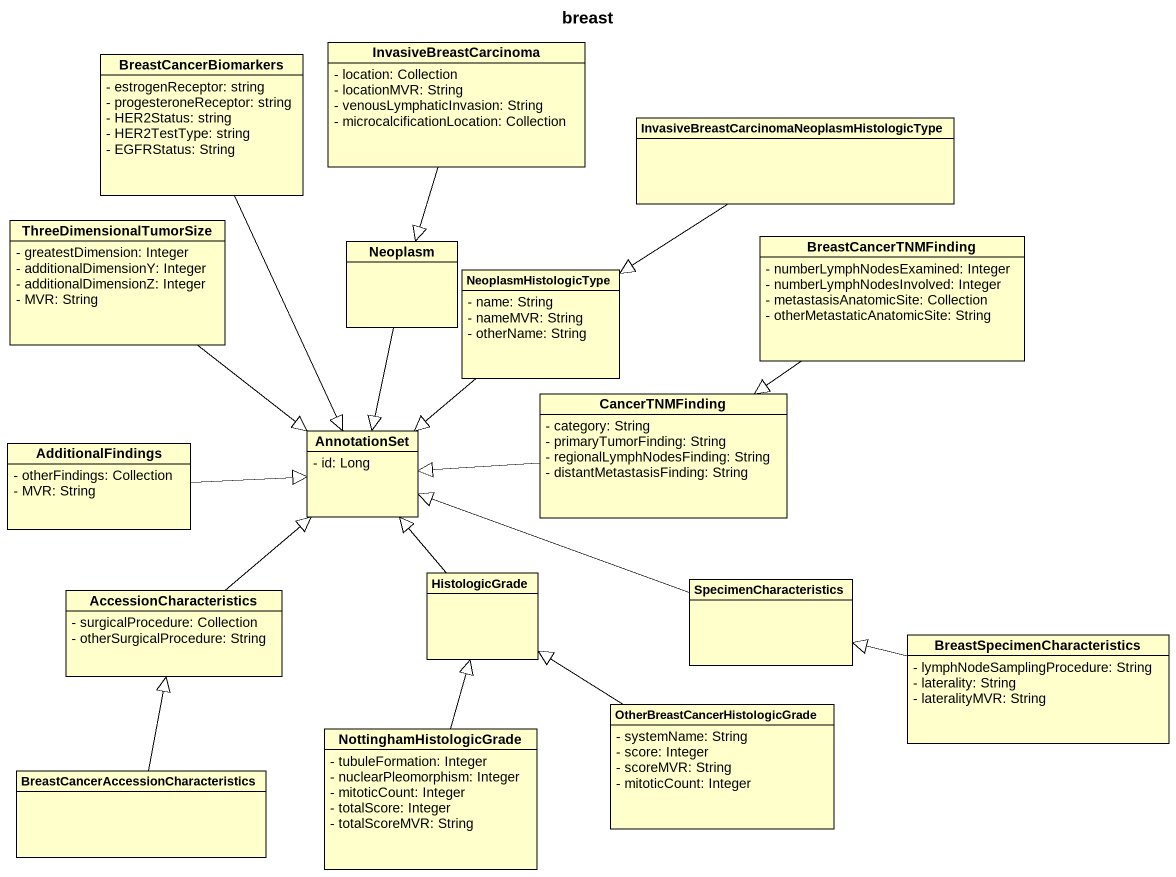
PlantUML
@startuml
title breast
hide circle
hide empty members
skinparam classAttributeIconSize 0
class InvasiveBreastCarcinoma {
  - location: Collection
  - locationMVR: String
  - venousLymphaticInvasion: String
  - microcalcificationLocation: Collection
}
class BreastCancerBiomarkers {
  - estrogenReceptor: string
  - progesteroneReceptor: string
  - HER2Status: string
  - HER2TestType: string
  - EGFRStatus: String
}
class "InvasiveBreastCarcinomaNeoplasmHistologicType" as InvasiveBreastCarcinomaNeopl
class ThreeDimensionalTumorSize {
  - greatestDimension: Integer
  - additionalDimensionY: Integer
  - additionalDimensionZ: Integer
  - MVR: String
}
class Neoplasm
class BreastCancerTNMFinding {
  - numberLymphNodesExamined: Integer
  - numberLymphNodesInvolved: Integer
  - metastasisAnatomicSite: Collection
  - otherMetastaticAnatomicSite: String
}
class NeoplasmHistologicType {
  - name: String
  - nameMVR: String
  - otherName: String
}
class AnnotationSet {
  - id: Long
}
class CancerTNMFinding {
  - category: String
  - primaryTumorFinding: String
  - regionalLymphNodesFinding: String
  - distantMetastasisFinding: String
}
class AdditionalFindings {
  - otherFindings: Collection
  - MVR: String
}
class AccessionCharacteristics {
  - surgicalProcedure: Collection
  - otherSurgicalProcedure: String
}
class HistologicGrade
class SpecimenCharacteristics
class "BreastSpecimenCharacteristics" as BreastSpecimenCharacteristic {
  - lymphNodeSamplingProcedure: String
  - laterality: String
  - lateralityMVR: String
}
class "OtherBreastCancerHistologicGrade" as OtherBreastCancerHistologicG {
  - systemName: String
  - score: Integer
  - scoreMVR: String
  - mitoticCount: Integer
}
class NottinghamHistologicGrade {
  - tubuleFormation: Integer
  - nuclearPleomorphism: Integer
  - mitoticCount: Integer
  - totalScore: Integer
  - totalScoreMVR: String
}
class "BreastCancerAccessionCharacteristics" as BreastCancerAccessionCharact
InvasiveBreastCarcinoma --|> Neoplasm
BreastCancerBiomarkers --|> AnnotationSet
InvasiveBreastCarcinomaNeopl --|> NeoplasmHistologicType
ThreeDimensionalTumorSize --|> AnnotationSet
Neoplasm --|> AnnotationSet
BreastCancerTNMFinding --|> CancerTNMFinding
NeoplasmHistologicType --|> AnnotationSet
CancerTNMFinding -left-|> AnnotationSet
AdditionalFindings -right-|> AnnotationSet
AccessionCharacteristics -up-|> AnnotationSet
HistologicGrade -up-|> AnnotationSet
SpecimenCharacteristics -left-|> AnnotationSet
BreastSpecimenCharacteristic -left-|> SpecimenCharacteristics
OtherBreastCancerHistologicG -up-|> HistologicGrade
NottinghamHistologicGrade -up-|> HistologicGrade
BreastCancerAccessionCharact -up-|> AccessionCharacteristics
@enduml
